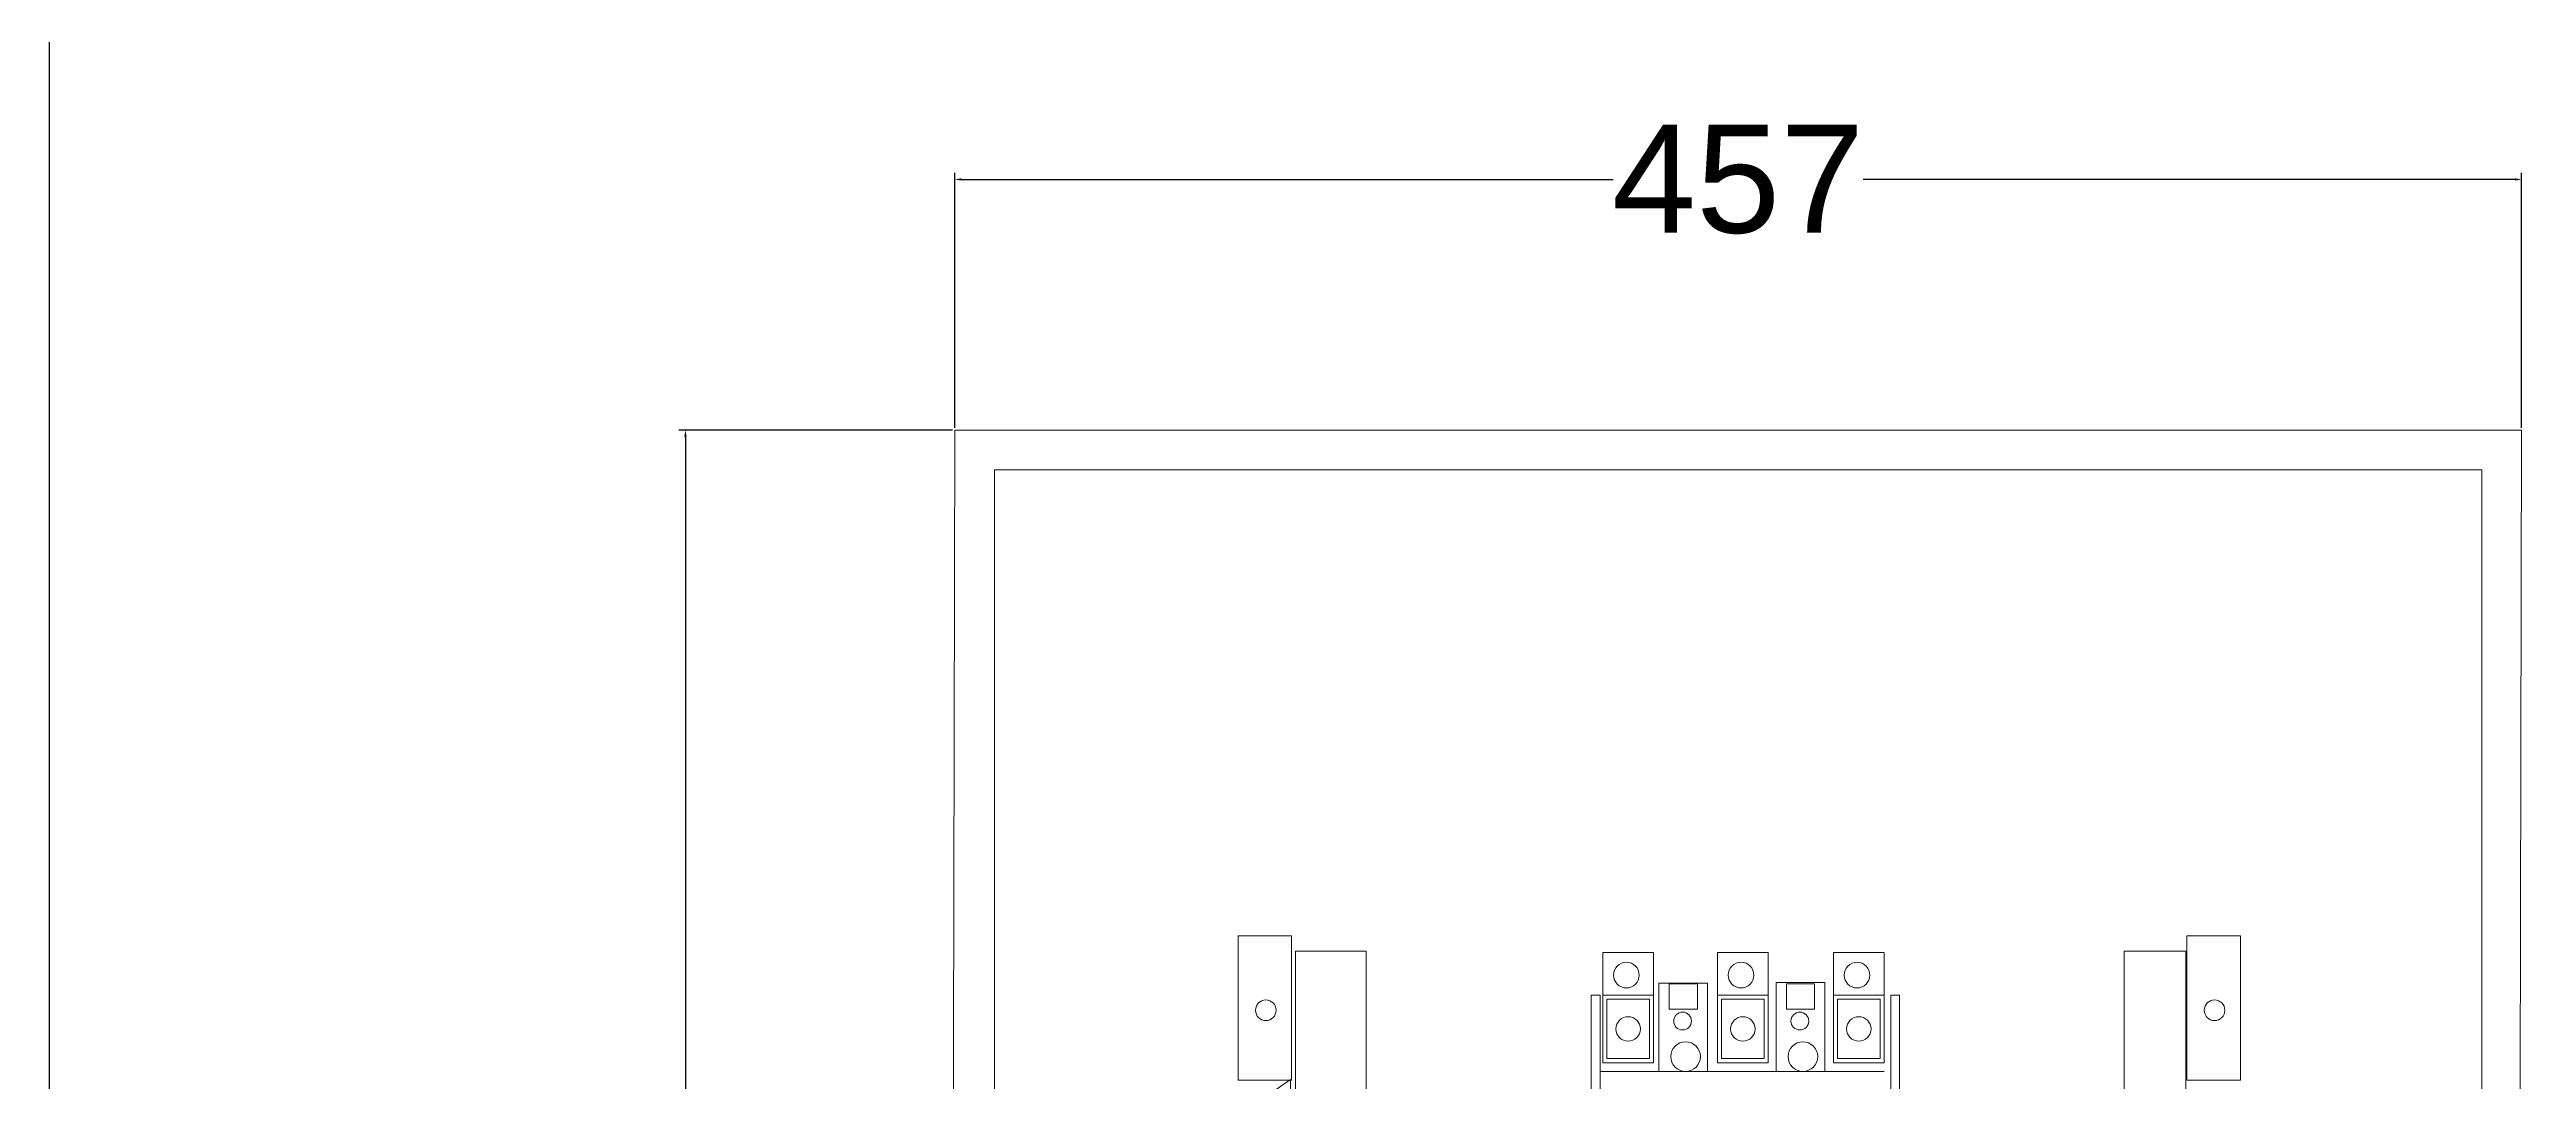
# Model space of a CAD drawing. Header units: inches. Extents: x 18739 to 22272, y 3658 to 7913.
# Drawn here: x 21728.1 to 21796.7, y 5360 to 5388.6 of the extents above; entities that cross this region are included whole.
import ezdxf

# ---------------------------------------------------------------- set-up
doc = ezdxf.new("R2010")
doc.units = ezdxf.units.IN
doc.header["$MEASUREMENT"] = 0
for name, color, linetype, lineweight in [('125-250AT', 7, 'Continuous', 13), ('breaker', 8, 'Continuous', 13), ('ENCLOSRURE', 7, 'Continuous', 20)]:
    doc.layers.add(name, color=color, linetype=linetype, lineweight=lineweight)
doc.styles.get("Standard").update_dxf_attribs({"font": 'arial.ttf'})
doc.dimstyles.get("Standard").update_dxf_attribs({"dimtxt": 0.18, "dimasz": 0.18, "dimexe": 0.18, "dimexo": 0.0625, "dimgap": 0.09, "dimtad": 0, "dimtih": 1, "dimtoh": 1, "dimdec": 4, "dimzin": 0, "dimdsep": 46, "dimtxsty": 'Standard', "dimcen": 0.09, "dimadec": 0, "dimazin": 0, "dimtfac": 1, "dimtdec": 4, "dimtofl": 0, "dimtmove": 0, "dimatfit": 3, "dimfxl": 1, "dimtolj": 1, "dimtzin": 0, "dimarcsym": 0})

# ---------------------------------------------------------------- blocks, each defined once
blk = doc.blocks.new('*D9')
at = {"color": 0, "lineweight": -2, "transparency": 16777216}
for p, q in [((21753.11, 5378.03), (21745.529, 5378.03)), ((21745.709, 5377.85), (21745.709, 5343.331)), ((21745.709, 5305.569), (21745.709, 5340.088)), ((21752.958, 5305.389), (21745.529, 5305.389))]:
    blk.add_line(p, q, dxfattribs=at)
at = {"color": 0, "transparency": 16777216}
for points in [[(21745.679, 5377.85), (21745.739, 5377.85), (21745.709, 5378.03)], [(21745.679, 5305.569), (21745.739, 5305.569), (21745.709, 5305.389)]]:
    blk.add_solid(points, dxfattribs=at)
at = {"layer": 'Defpoints', "color": 0, "transparency": 16777216}
for p in [(21745.709, 5378.03), (21753.172, 5378.03), (21753.02, 5305.389)]:
    blk.add_point(p, dxfattribs=at)
at = {"color": 0, "transparency": 16777216, "insert": (21745.709, 5341.71), "char_height": 0.18, "width": 1.42608, "attachment_point": 5}
blk.add_mtext('\\A1;{\\H16.667x;787}', dxfattribs=at)
blk = doc.blocks.new('*D10')
at = {"color": 0, "lineweight": -2, "transparency": 16777216}
for p, q in [((21753.172, 5378.093), (21753.172, 5385.156)), ((21753.352, 5384.976), (21771.423, 5384.976)), ((21796.422, 5384.976), (21778.352, 5384.976)), ((21796.602, 5378.093), (21796.602, 5385.156))]:
    blk.add_line(p, q, dxfattribs=at)
at = {"color": 0, "transparency": 16777216}
for points in [[(21753.352, 5385.006), (21753.352, 5384.946), (21753.172, 5384.976)], [(21796.422, 5385.006), (21796.422, 5384.946), (21796.602, 5384.976)]]:
    blk.add_solid(points, dxfattribs=at)
at = {"layer": 'Defpoints', "color": 0, "transparency": 16777216}
for p in [(21796.602, 5384.976), (21753.172, 5378.03), (21796.602, 5378.03)]:
    blk.add_point(p, dxfattribs=at)
at = {"color": 0, "transparency": 16777216, "insert": (21774.887, 5384.976), "char_height": 0.18, "attachment_point": 5}
blk.add_mtext('\\A1;{\\H16.667x;457}', dxfattribs=at)

msp = doc.modelspace()

# ---------------------------------------------------------------- linework, layer by layer
at = {"elevation": 0.01028}
msp.add_lwpolyline([(21728.08356, 5258.42992), (21728.08356, 5466.23501), (21995.29541, 5466.23501), (21995.29541, 5258.42992)], close=True, dxfattribs=at)
at = {"layer": '125-250AT'}
for p, q in [((21772.68931, 5362.70103, -847.11852), (21774.03757, 5362.70103, -847.11852)), ((21772.68931, 5362.70103, -847.11852), (21772.68931, 5360.2537, -847.11852)), ((21772.68931, 5362.70103, -946.22866), (21772.68931, 5360.2537, -946.22866)), ((21772.68931, 5362.70103, -1042.14108), (21772.68931, 5360.2537, -1042.14108)), ((21774.03757, 5362.70103, -847.11852), (21774.03757, 5360.2537, -847.11852)), ((21775.93995, 5362.72189, -847.11852), (21775.93995, 5360.2537, -847.11852)), ((21777.2882, 5362.72189, -847.11852), (21775.93995, 5362.72189, -847.11852)), ((21775.93995, 5362.70103, -946.22866), (21775.93995, 5360.2537, -946.22866)), ((21775.93995, 5362.70103, -1042.14108), (21775.93995, 5360.2537, -1042.14108)), ((21777.2882, 5362.72189, -847.11852), (21777.2882, 5360.2537, -847.11852)), ((21770.81479, 5350.68768, 8.67802), (21770.81479, 5362.36337, 8.67802)), ((21770.81479, 5362.36337, 8.67802), (21771.05905, 5362.36337, 8.67802)), ((21771.05905, 5362.36337, 8.67802), (21771.05905, 5347.96013, 8.67802)), ((21779.11832, 5350.68768, -847.11852), (21779.11832, 5362.36337, -847.11852)), ((21779.11832, 5362.36337, -847.11852), (21779.36259, 5362.36337, -847.11852)), ((21779.36259, 5362.36337, -847.11852), (21779.36259, 5347.96013, -847.11852)), ((21778.93632, 5360.2537, -847.11852), (21771.05905, 5360.2537, 8.67802))]:
    msp.add_line(p, q, dxfattribs=at)
at = {"layer": '125-250AT', "elevation": -847.11852}
for points in [[(21772.97544, 5362.67754), (21773.75733, 5362.67754), (21773.75733, 5361.97968), (21772.97544, 5361.97968)], [(21776.22608, 5362.67754), (21777.00797, 5362.67754), (21777.00797, 5361.97968), (21776.22608, 5361.97968)], [(21771.13412, 5362.36886), (21772.54312, 5362.36886), (21772.54312, 5360.49541), (21771.13412, 5360.49541)], [(21774.31288, 5362.36886), (21775.72188, 5362.36886), (21775.72188, 5360.49541), (21774.31288, 5360.49541)]]:
    msp.add_lwpolyline(points, close=True, dxfattribs=at)
at = {"layer": '125-250AT'}
for centre, radius in [((21773.34681, 5361.65024, -847.11852), 0.24673), ((21776.59745, 5361.65024, -847.11852), 0.24673), ((21773.43051, 5360.66369, -847.11852), 0.41096), ((21773.43051, 5360.66369, -944.18459), 0.41096), ((21776.68114, 5360.66369, -847.11852), 0.41096), ((21776.68114, 5360.66369, -944.18459), 0.41096)]:
    msp.add_circle(centre, radius, dxfattribs=at)
at = {"layer": 'breaker', "elevation": -847.11852}
for points in [[(21772.5415, 5363.55334), (21772.5415, 5362.36886), (21771.13574, 5362.36886), (21771.13574, 5363.55334)], [(21775.72026, 5363.55334), (21775.72026, 5362.36886), (21774.31449, 5362.36886), (21774.31449, 5363.55334)], [(21778.9347, 5363.55334), (21778.9347, 5362.36886), (21777.52894, 5362.36886), (21777.52894, 5363.55334)], [(21771.24939, 5362.25359), (21772.42785, 5362.25359), (21772.42785, 5360.61068), (21771.24939, 5360.61068)], [(21774.42815, 5362.25359), (21775.6066, 5362.25359), (21775.6066, 5360.61068), (21774.42815, 5360.61068)], [(21777.52732, 5362.36886), (21778.93632, 5362.36886), (21778.93632, 5360.49541), (21777.52732, 5360.49541)], [(21777.64259, 5362.25359), (21778.82104, 5362.25359), (21778.82104, 5360.61068), (21777.64259, 5360.61068)]]:
    msp.add_lwpolyline(points, close=True, dxfattribs=at)
at = {"layer": 'breaker'}
for centre, radius in [((21771.78897, 5362.92317, -90.77189), 0.35533), ((21774.96773, 5362.92317, -90.77189), 0.35533), ((21778.18217, 5362.92317, -90.77189), 0.35533), ((21771.83862, 5361.43214, -847.23737), 0.33867), ((21771.83862, 5361.43214, -949.04479), 0.33867), ((21771.83862, 5361.43214, -1046.7023), 0.33867), ((21775.01738, 5361.43214, -847.23737), 0.33867), ((21775.01738, 5361.43214, -949.04479), 0.33867), ((21775.01738, 5361.43214, -1046.7023), 0.33867), ((21778.23182, 5361.43214, -847.23737), 0.33867), ((21778.23182, 5361.43214, -949.04479), 0.33867), ((21778.23182, 5361.43214, -1046.7023), 0.33867)]:
    msp.add_circle(centre, radius, dxfattribs=at)
at = {"layer": 'ENCLOSRURE'}
for points in [[(21753.17207, 5378.03026), (21796.60247, 5378.03026), (21796.45071, 5305.38892), (21753.02031, 5305.38892)], [(21754.27207, 5376.93026), (21795.50247, 5376.93026), (21795.50247, 5307.07429), (21754.27207, 5307.07429)], [(21761.02779, 5364.013), (21762.51079, 5364.013), (21762.51079, 5360.01567), (21761.02779, 5360.01567)], [(21787.32336, 5364.013), (21788.80637, 5364.013), (21788.80637, 5360.01567), (21787.32336, 5360.01567)], [(21762.48172, 5360.03074), (21761.53428, 5359.37515), (21761.64174, 5314.48781), (21762.58918, 5313.98541)]]:
    msp.add_lwpolyline(points, close=True, dxfattribs=at)
at = {"layer": 'ENCLOSRURE', "color": 252}
for points in [[(21762.61384, 5363.5877), (21764.57577, 5363.5877), (21764.57577, 5344.69277), (21762.61384, 5344.69277)], [(21785.58555, 5363.5877), (21787.29775, 5363.5877), (21787.29775, 5344.69277), (21785.58555, 5344.69277)]]:
    msp.add_lwpolyline(points, close=True, dxfattribs=at)
at = {"layer": 'ENCLOSRURE'}
for centre in [(21761.79609, 5361.94921), (21788.09166, 5361.94921)]:
    msp.add_circle(centre, 0.28501, dxfattribs=at)

# ---------------------------------------------------------------- dimensions: what is measured, and where the dimension line sits
dim = msp.add_linear_dim(base=(21796.60247, 5384.97649), p1=(21753.17207, 5378.03026), p2=(21796.60247, 5378.03026), text='{\\H16.667x;457}', dimstyle='Standard')
dim.commit()
dim.dimension.update_dxf_attribs({"geometry": '*D10', "text_midpoint": (21774.88727, 5384.97649)})
dim = msp.add_linear_dim(base=(21745.7087, 5378.03026), p1=(21753.02031, 5305.38892), p2=(21753.17207, 5378.03026), angle=90, text='{\\H16.667x;787}', dimstyle='Standard')
dim.commit()
dim.dimension.update_dxf_attribs({"geometry": '*D9', "text_midpoint": (21745.7087, 5341.70959)})

doc.saveas('drawing.dxf')
